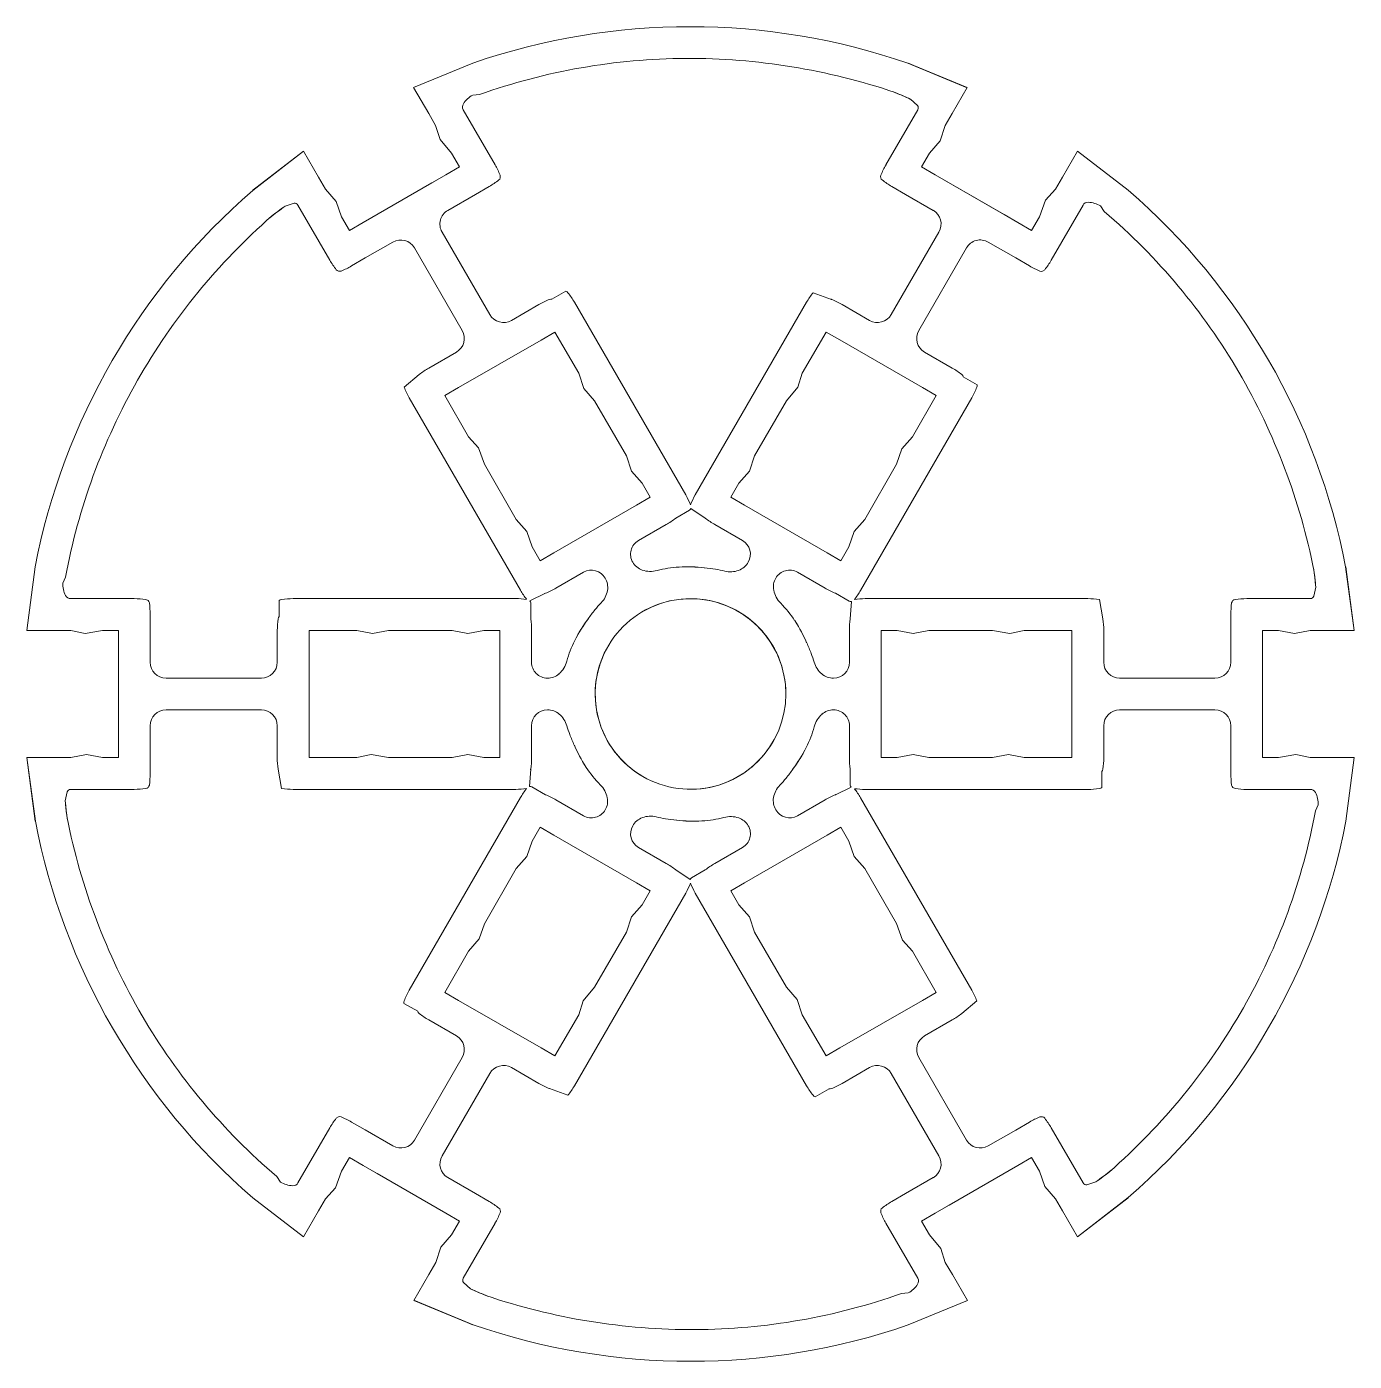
# Model space of a CAD drawing. Header units: millimetres. Extents: x 111 to 659, y 345 to 953.
# Drawn here: x 111.22 to 152.86, y 589.03 to 630.9 of the extents above; entities that cross this region are included whole.
import ezdxf

# ---------------------------------------------------------------- set-up
doc = ezdxf.new("R2010")
doc.units = ezdxf.units.MM
doc.header["$MEASUREMENT"] = 0
doc.layers.get('0').update_dxf_attribs({"linetype": 'CONTINUOUS', "lineweight": 0})

msp = doc.modelspace()

# ---------------------------------------------------------------- linework, layer by layer
for p, q in [((125.217, 629.76), (123.36, 628.991)), ((138.87, 629.759), (138.86, 629.753)), ((138.86, 629.753), (138.947, 629.725)), ((140.72, 628.986), (138.86, 629.753)), ((140.723, 628.992), (138.867, 629.76)), ((138.947, 629.725), (138.87, 629.759)), ((123.36, 628.991), (123.831, 628.176)), ((140.253, 628.177), (140.723, 628.992)), ((125.211, 628.756), (125.42, 628.772)), ((138.384, 628.863), (138.384, 628.863)), ((138.456, 628.838), (138.456, 628.838)), ((139.159, 628.43), (138.943, 628.625)), ((123.831, 628.176), (124.05, 627.796)), ((125.912, 626.568), (124.915, 628.296)), ((139.17, 628.295), (138.173, 626.568)), ((140.033, 627.797), (140.253, 628.177)), ((124.05, 627.796), (124.19, 627.357)), ((139.871, 627.316), (140.033, 627.797)), ((124.19, 627.357), (124.548, 626.934)), ((139.536, 626.934), (139.871, 627.316)), ((119.906, 626.997), (118.312, 625.773)), ((119.909, 626.991), (118.315, 625.764)), ((120.376, 626.182), (119.906, 626.997)), ((124.548, 626.934), (124.798, 626.5)), ((139.285, 626.501), (139.536, 626.934)), ((144.178, 626.997), (143.707, 626.182)), ((145.772, 625.773), (144.178, 626.997)), ((124.365, 626.25), (124.798, 626.5)), ((139.285, 626.501), (139.718, 626.251)), ((120.596, 625.802), (120.376, 626.182)), ((124.365, 626.25), (121.777, 624.756)), ((123.932, 626), (121.777, 624.756)), ((124.365, 626.25), (123.932, 626)), ((126.071, 626.241), (126.076, 626.16)), ((142.307, 624.756), (139.718, 626.251)), ((141.874, 625.006), (139.718, 626.251)), ((143.707, 626.182), (143.488, 625.802)), ((118.315, 625.764), (118.382, 625.825)), ((118.382, 625.825), (118.315, 625.775)), ((118.315, 625.775), (118.315, 625.764)), ((120.931, 625.421), (120.596, 625.802)), ((124.432, 625.139), (125.297, 625.638)), ((125.73, 625.888), (125.297, 625.638)), ((138.356, 625.888), (138.789, 625.638)), ((138.789, 625.638), (139.652, 625.139)), ((143.488, 625.802), (143.178, 625.462)), ((119.61, 625.361), (119.333, 625.271)), ((119.732, 625.303), (120.729, 623.576)), ((121.093, 624.94), (120.931, 625.421)), ((143.178, 625.462), (142.99, 624.94)), ((143.355, 623.576), (144.353, 625.303)), ((144.899, 625.277), (145.018, 625.104)), ((118.847, 624.906), (118.847, 624.906)), ((118.905, 624.956), (118.905, 624.956)), ((121.344, 624.506), (121.093, 624.94)), ((121.344, 624.506), (121.777, 624.756)), ((142.307, 624.756), (141.874, 625.006)), ((142.307, 624.756), (142.74, 624.506)), ((142.99, 624.94), (142.74, 624.506)), ((125.745, 621.869), (124.25, 624.459)), ((139.834, 624.459), (138.339, 621.869)), ((121.843, 623.644), (122.706, 624.143)), ((123.387, 623.961), (124.882, 621.371)), ((139.202, 621.371), (140.697, 623.961)), ((141.377, 624.143), (142.242, 623.644)), ((121.41, 623.394), (121.843, 623.644)), ((142.675, 623.394), (142.242, 623.644)), ((143.152, 623.275), (143.084, 623.23)), ((127.698, 622.35), (128.131, 622.6)), ((131.892, 616.21), (128.403, 622.254)), ((135.682, 622.254), (132.192, 616.21)), ((135.886, 622.555), (136.468, 622.345)), ((127.29, 622.186), (126.425, 621.687)), ((137.659, 621.687), (136.796, 622.186)), ((124.767, 619.577), (127.355, 621.071)), ((127.355, 621.071), (127.788, 621.321)), ((127.355, 621.071), (127.355, 621.071)), ((127.788, 621.321), (128.535, 620.028)), ((135.548, 620.028), (136.295, 621.322)), ((136.728, 621.072), (136.295, 621.322)), ((136.728, 621.072), (139.316, 619.577)), ((124.699, 620.691), (123.836, 620.192)), ((140.249, 620.192), (139.384, 620.691)), ((123.061, 619.589), (123.534, 619.988)), ((128.535, 620.028), (128.699, 619.547)), ((135.409, 619.588), (135.548, 620.028)), ((140.595, 619.92), (141.028, 619.67)), ((123.22, 619.262), (126.71, 613.218)), ((124.767, 619.577), (124.334, 619.327)), ((125.081, 618.033), (124.334, 619.327)), ((128.699, 619.547), (129.033, 619.165)), ((135.05, 619.166), (135.409, 619.588)), ((137.375, 613.217), (140.865, 619.261)), ((139.749, 619.327), (139.002, 618.034)), ((139.316, 619.577), (139.316, 619.577)), ((139.316, 619.577), (139.749, 619.327)), ((129.033, 619.165), (130.03, 617.438)), ((134.053, 617.438), (135.05, 619.166)), ((125.392, 617.693), (125.081, 618.033)), ((139.002, 618.034), (138.668, 617.652)), ((125.579, 617.171), (125.392, 617.693)), ((138.668, 617.652), (138.505, 617.171)), ((126.576, 615.443), (125.579, 617.171)), ((130.03, 617.438), (130.194, 616.957)), ((133.89, 616.957), (134.053, 617.438)), ((138.505, 617.171), (137.507, 615.444)), ((130.194, 616.957), (130.528, 616.575)), ((133.555, 616.576), (133.89, 616.957)), ((130.528, 616.575), (130.779, 616.142)), ((133.305, 616.142), (133.555, 616.576)), ((130.346, 615.892), (130.779, 616.142)), ((133.738, 615.892), (133.305, 616.142)), ((130.346, 615.892), (127.757, 614.397)), ((132.011, 615.734), (131.578, 615.484)), ((132.051, 615.786), (132.506, 615.483)), ((136.326, 614.398), (133.738, 615.892)), ((126.911, 615.062), (126.576, 615.443)), ((130.412, 614.781), (131.277, 615.28)), ((132.808, 615.279), (133.671, 614.781)), ((137.507, 615.444), (137.173, 615.062)), ((127.074, 614.581), (126.911, 615.062)), ((137.173, 615.062), (137.009, 614.582)), ((127.324, 614.147), (127.074, 614.581)), ((127.757, 614.397), (127.324, 614.147)), ((136.326, 614.398), (136.759, 614.148)), ((137.009, 614.582), (136.759, 614.148)), ((111.487, 613.952), (111.224, 611.96)), ((151.578, 613.922), (151.578, 613.922)), ((151.593, 613.847), (151.593, 613.847)), ((152.587, 613.955), (152.607, 613.866)), ((152.597, 613.949), (152.587, 613.955)), ((152.853, 611.96), (152.587, 613.955)), ((152.86, 611.96), (152.597, 613.953)), ((152.607, 613.866), (152.597, 613.949)), ((112.354, 613.445), (112.444, 613.634)), ((127.823, 613.286), (128.687, 613.784)), ((135.397, 613.784), (136.262, 613.285)), ((127.006, 612.884), (127.496, 613.127)), ((137.022, 612.876), (136.589, 613.126)), ((151.591, 613.034), (151.652, 613.319)), ((114.599, 612.958), (112.604, 612.958)), ((114.961, 612.932), (115.034, 612.896)), ((119.145, 612.396), (119.145, 612.896)), ((126.559, 612.958), (119.58, 612.958)), ((127.032, 612.823), (127.032, 612.323)), ((132.042, 612.956), (132.042, 612.956)), ((137.087, 612.868), (137.052, 612.322)), ((144.504, 612.957), (137.525, 612.957)), ((144.866, 612.932), (144.976, 612.322)), ((151.48, 612.957), (149.486, 612.957)), ((115.096, 612.46), (115.096, 611.96)), ((148.988, 612.459), (148.988, 611.959)), ((111.224, 611.96), (112.165, 611.96)), ((112.165, 611.96), (112.604, 611.96)), ((112.604, 611.96), (113.054, 611.861)), ((113.054, 611.861), (113.6, 611.96)), ((113.6, 611.96), (114.101, 611.96)), ((114.101, 611.46), (114.101, 611.96)), ((115.096, 610.962), (115.096, 611.96)), ((119.082, 611.96), (119.082, 610.962)), ((120.081, 611.96), (121.575, 611.96)), ((120.081, 611.46), (120.081, 611.96)), ((121.575, 611.96), (122.073, 611.861)), ((122.073, 611.861), (122.571, 611.96)), ((122.571, 611.96), (124.565, 611.96)), ((124.565, 611.96), (125.063, 611.861)), ((125.063, 611.861), (125.561, 611.96)), ((125.561, 611.96), (126.062, 611.96)), ((126.062, 611.46), (126.062, 611.96)), ((127.057, 610.962), (127.057, 611.96)), ((137.027, 611.959), (137.027, 610.962)), ((138.023, 611.96), (138.523, 611.96)), ((138.023, 611.46), (138.023, 611.96)), ((138.523, 611.96), (139.021, 611.861)), ((139.021, 611.861), (139.519, 611.96)), ((139.519, 611.96), (141.513, 611.96)), ((141.513, 611.96), (142.059, 611.861)), ((142.059, 611.861), (142.509, 611.96)), ((142.509, 611.96), (144.003, 611.96)), ((144.003, 611.46), (144.003, 611.96)), ((145.002, 610.962), (145.002, 611.959)), ((148.988, 611.959), (148.988, 610.962)), ((149.983, 611.96), (150.484, 611.96)), ((149.983, 611.96), (149.983, 611.46)), ((150.484, 611.96), (150.982, 611.861)), ((150.982, 611.861), (151.48, 611.96)), ((151.48, 611.96), (151.919, 611.96)), ((151.919, 611.96), (152.86, 611.96)), ((114.101, 611.46), (114.101, 608.471)), ((114.101, 611.46), (114.101, 610.96)), ((120.081, 608.471), (120.081, 611.46)), ((120.081, 611.46), (120.081, 611.46)), ((126.062, 611.46), (126.062, 608.471)), ((129.452, 611.461), (129.452, 611.461)), ((134.632, 611.461), (134.632, 611.461)), ((138.023, 608.472), (138.023, 611.46)), ((144.003, 611.46), (144.003, 608.472)), ((149.983, 608.472), (149.983, 611.46)), ((149.983, 608.972), (149.983, 611.46)), ((114.101, 610.96), (114.101, 608.471)), ((118.585, 610.464), (115.594, 610.464)), ((148.49, 610.464), (145.499, 610.464)), ((115.594, 609.467), (118.585, 609.467)), ((145.499, 609.467), (148.49, 609.467)), ((115.096, 607.972), (115.096, 608.969)), ((119.082, 608.969), (119.082, 607.972)), ((127.057, 607.972), (127.057, 608.969)), ((137.027, 608.97), (137.027, 607.971)), ((145.002, 607.971), (145.002, 608.97)), ((148.988, 608.97), (148.988, 607.971)), ((149.983, 608.472), (149.983, 608.972)), ((114.101, 607.971), (114.101, 608.471)), ((120.081, 608.471), (120.081, 607.971)), ((126.062, 608.471), (126.062, 607.971)), ((129.452, 608.47), (129.452, 608.47)), ((134.632, 608.47), (134.632, 608.47)), ((138.023, 608.472), (138.023, 607.972)), ((144.003, 608.472), (144.003, 608.472)), ((144.003, 608.472), (144.003, 607.972)), ((149.983, 608.472), (149.983, 607.972)), ((111.224, 607.971), (111.487, 605.979)), ((112.165, 607.971), (111.224, 607.971)), ((111.231, 607.971), (111.497, 605.976)), ((112.604, 607.971), (112.165, 607.971)), ((113.102, 608.07), (112.604, 607.971)), ((113.6, 607.971), (113.102, 608.07)), ((114.101, 607.971), (113.6, 607.971)), ((115.096, 607.472), (115.096, 607.972)), ((121.575, 607.971), (120.081, 607.971)), ((122.025, 608.07), (121.575, 607.971)), ((122.571, 607.971), (122.025, 608.07)), ((124.565, 607.971), (122.571, 607.971)), ((125.063, 608.07), (124.565, 607.971)), ((125.561, 607.971), (125.063, 608.07)), ((126.062, 607.971), (125.561, 607.971)), ((138.523, 607.972), (138.023, 607.972)), ((139.021, 608.07), (138.523, 607.972)), ((139.519, 607.972), (139.021, 608.07)), ((141.513, 607.972), (139.519, 607.972)), ((142.011, 608.07), (141.513, 607.972)), ((142.509, 607.972), (142.011, 608.07)), ((144.003, 607.972), (142.509, 607.972)), ((148.988, 607.471), (148.988, 607.971)), ((150.484, 607.972), (149.983, 607.972)), ((151.03, 608.07), (150.484, 607.972)), ((151.48, 607.972), (151.03, 608.07)), ((151.919, 607.972), (151.48, 607.972)), ((152.86, 607.972), (151.919, 607.972)), ((152.597, 605.979), (152.86, 607.972)), ((119.218, 607), (119.108, 607.609)), ((126.997, 607.063), (127.032, 607.609)), ((137.052, 607.108), (137.052, 607.608)), ((144.939, 607.535), (144.939, 607.035)), ((112.493, 606.897), (112.433, 606.612)), ((112.604, 606.974), (114.599, 606.974)), ((119.58, 606.974), (126.559, 606.974)), ((126.709, 606.714), (123.22, 600.67)), ((127.062, 607.055), (127.495, 606.805)), ((132.042, 606.975), (132.042, 606.975)), ((137.078, 607.048), (136.588, 606.805)), ((140.864, 600.669), (137.374, 606.713)), ((137.525, 606.973), (144.504, 606.973)), ((149.123, 606.999), (149.05, 607.035)), ((149.486, 606.973), (151.48, 606.973)), ((128.687, 606.147), (127.822, 606.646)), ((136.261, 606.645), (135.397, 606.147)), ((151.73, 606.486), (151.64, 606.297)), ((111.497, 605.976), (111.477, 606.066)), ((111.477, 606.066), (111.487, 605.982)), ((111.487, 605.982), (111.497, 605.976)), ((112.491, 606.084), (112.491, 606.084)), ((112.506, 606.009), (112.506, 606.009)), ((127.075, 605.35), (127.325, 605.783)), ((127.758, 605.533), (127.325, 605.783)), ((127.758, 605.533), (130.346, 604.039)), ((133.738, 604.039), (136.327, 605.534)), ((136.327, 605.534), (136.76, 605.784)), ((136.76, 605.784), (137.01, 605.35)), ((126.911, 604.869), (127.075, 605.35)), ((131.276, 604.652), (130.413, 605.15)), ((133.672, 605.151), (132.807, 604.651)), ((137.01, 605.35), (137.173, 604.869)), ((126.577, 604.487), (126.911, 604.869)), ((137.173, 604.869), (137.508, 604.488)), ((125.579, 602.76), (126.577, 604.487)), ((132.033, 604.145), (131.578, 604.448)), ((132.073, 604.198), (132.506, 604.448)), ((137.508, 604.488), (138.505, 602.761)), ((130.346, 604.039), (130.779, 603.789)), ((130.779, 603.789), (130.529, 603.355)), ((133.738, 604.039), (133.305, 603.789)), ((133.556, 603.356), (133.305, 603.789)), ((128.402, 597.678), (131.892, 603.722)), ((130.529, 603.355), (130.194, 602.974)), ((132.192, 603.721), (135.681, 597.677)), ((133.89, 602.974), (133.556, 603.356)), ((130.194, 602.974), (130.031, 602.493)), ((134.054, 602.493), (133.89, 602.974)), ((125.416, 602.28), (125.579, 602.76)), ((138.505, 602.761), (138.692, 602.238)), ((125.082, 601.898), (125.416, 602.28)), ((130.031, 602.493), (129.034, 600.766)), ((135.051, 600.766), (134.054, 602.493)), ((138.692, 602.238), (139.003, 601.898)), ((124.335, 600.604), (125.082, 601.898)), ((139.003, 601.898), (139.75, 600.605)), ((124.768, 600.354), (124.335, 600.604)), ((129.034, 600.766), (128.675, 600.343)), ((135.385, 600.384), (135.051, 600.766)), ((139.317, 600.355), (139.75, 600.605)), ((123.489, 600.011), (123.056, 600.261)), ((127.356, 598.86), (124.768, 600.354)), ((124.768, 600.354), (124.768, 600.354)), ((128.675, 600.343), (128.536, 599.903)), ((135.549, 599.904), (135.385, 600.384)), ((139.317, 600.355), (136.729, 598.86)), ((141.023, 600.342), (140.55, 599.943)), ((123.835, 599.74), (124.7, 599.24)), ((128.536, 599.903), (127.789, 598.61)), ((136.296, 598.61), (135.549, 599.904)), ((139.385, 599.241), (140.248, 599.739)), ((127.356, 598.86), (127.789, 598.61)), ((136.729, 598.86), (136.296, 598.61)), ((136.729, 598.86), (136.729, 598.86)), ((124.882, 598.56), (123.387, 595.971)), ((140.697, 595.971), (139.202, 598.56)), ((124.25, 595.472), (125.745, 598.062)), ((126.425, 598.244), (127.289, 597.746)), ((136.794, 597.745), (137.659, 598.244)), ((138.339, 598.062), (139.834, 595.472)), ((128.198, 597.376), (127.616, 597.586)), ((136.386, 597.581), (135.953, 597.331)), ((120.932, 596.657), (121, 596.702)), ((120.729, 596.355), (119.731, 594.628)), ((121.409, 596.538), (121.842, 596.288)), ((122.707, 595.788), (121.842, 596.288)), ((142.241, 596.287), (141.378, 595.789)), ((142.674, 596.537), (142.241, 596.287)), ((144.352, 594.628), (143.355, 596.355)), ((121.094, 594.991), (121.344, 595.425)), ((121.778, 595.175), (121.344, 595.425)), ((142.74, 595.425), (142.307, 595.175)), ((142.74, 595.425), (142.991, 594.992)), ((120.907, 594.469), (121.094, 594.991)), ((121.778, 595.175), (124.366, 593.681)), ((121.778, 595.175), (122.211, 594.925)), ((139.719, 593.681), (142.307, 595.175)), ((140.152, 593.931), (142.307, 595.175)), ((142.991, 594.992), (143.153, 594.511)), ((145.179, 594.975), (145.179, 594.975)), ((145.237, 595.025), (145.237, 595.025)), ((119.185, 594.655), (119.066, 594.827)), ((122.211, 594.925), (124.366, 593.681)), ((125.295, 594.294), (124.432, 594.792)), ((139.652, 594.792), (138.787, 594.293)), ((144.474, 594.57), (144.751, 594.66)), ((118.312, 594.158), (119.906, 592.934)), ((120.596, 594.129), (120.907, 594.469)), ((125.729, 594.044), (125.295, 594.294)), ((138.354, 594.043), (138.787, 594.293)), ((143.153, 594.511), (143.489, 594.129)), ((144.175, 592.94), (145.77, 594.167)), ((144.178, 592.934), (145.772, 594.158)), ((145.77, 594.167), (145.702, 594.106)), ((145.702, 594.106), (145.77, 594.156)), ((145.77, 594.156), (145.77, 594.167)), ((119.906, 592.934), (120.377, 593.749)), ((120.377, 593.749), (120.596, 594.129)), ((138.013, 593.69), (138.008, 593.771)), ((139.719, 593.681), (140.152, 593.931)), ((143.489, 594.129), (143.708, 593.749)), ((143.708, 593.749), (144.178, 592.934)), ((124.799, 593.431), (124.366, 593.681)), ((124.799, 593.431), (124.549, 592.997)), ((124.914, 591.636), (125.911, 593.363)), ((138.172, 593.363), (139.169, 591.636)), ((139.719, 593.681), (139.286, 593.431)), ((139.536, 592.997), (139.286, 593.431)), ((124.549, 592.997), (124.213, 592.615)), ((139.894, 592.574), (139.536, 592.997)), ((124.213, 592.615), (124.051, 592.134)), ((140.034, 592.135), (139.894, 592.574)), ((124.051, 592.134), (123.831, 591.754)), ((140.254, 591.755), (140.034, 592.135)), ((123.831, 591.754), (123.361, 590.94)), ((140.724, 590.94), (140.254, 591.755)), ((124.925, 591.501), (125.141, 591.307)), ((123.361, 590.94), (125.217, 590.171)), ((123.364, 590.945), (125.224, 590.178)), ((125.628, 591.093), (125.628, 591.093)), ((125.701, 591.068), (125.701, 591.068)), ((138.873, 591.175), (138.664, 591.159)), ((138.867, 590.172), (140.724, 590.94)), ((125.224, 590.178), (125.137, 590.206)), ((125.137, 590.206), (125.214, 590.173)), ((125.214, 590.173), (125.224, 590.178))]:
    msp.add_line(p, q)
for centre, radius, start, end in [((132.029, 609.996), 20.905, 70.9271, 109.0175), ((131.995, 610.255), 19.65, 90.2873, 109.5498), ((131.997, 609.832), 20.073, 71.2308, 90.2874), ((125.07, 628.385), 0.18, 147.2236, 210), ((125.609, 628.039), 0.82, 119.0065, 147.2236), ((134.373, 618.68), 10.944, 65.3206, 68.5029), ((135.439, 621.25), 8.165, 64.6382, 68.313), ((139.067, 628.355), 0.119, 330, 39.2883), ((123.691, 625.286), 2.565, 21.8699, 29.9999), ((140.392, 625.287), 2.562, 150, 158.1392), ((124.447, 628.11), 2.565, 300.0001, 308.1302), ((125.951, 626.193), 0.129, 308.1295, 344.9995), ((138.133, 626.193), 0.129, 158.1398, 195.033), ((138.134, 626.193), 0.129, 195.0319, 231.8785), ((139.641, 628.114), 2.571, 231.879, 240.0001), ((132.009, 609.969), 20.905, 130.9271, 169.0175), ((132.062, 609.992), 20.905, 10.9271, 49.0175), ((125.661, 616.341), 10.944, 125.3206, 128.5029), ((123.967, 618.55), 8.165, 124.6382, 128.313), ((119.629, 625.244), 0.119, 30, 99.2883), ((124.681, 624.708), 0.498, 120, 210), ((139.403, 624.708), 0.498, 330.0324, 60.0323), ((144.508, 625.213), 0.18, 87.2236, 150), ((144.477, 624.574), 0.82, 59.0065, 87.2236), ((132.135, 609.86), 20.073, 131.2308, 150.2874), ((132.269, 610.151), 19.65, 30.2873, 49.5498), ((122.955, 623.711), 0.498, 30.0324, 120.0323), ((141.129, 623.712), 0.498, 60, 150), ((122.948, 624.857), 2.562, 210, 218.1392), ((141.134, 624.858), 2.565, 321.8699, 329.9999), ((121.034, 623.355), 0.129, 218.1398, 255.033), ((121.034, 623.355), 0.129, 255.0319, 291.8785), ((120.125, 625.621), 2.571, 291.879, 300.0001), ((143.958, 625.615), 2.565, 240.0001, 248.1302), ((143.05, 623.354), 0.129, 248.1295, 284.9995), ((128.572, 619.965), 2.565, 111.8699, 119.9999), ((127.665, 622.226), 0.129, 74.9999, 111.8698), ((128.098, 622.476), 0.129, 38.1302, 75.0001), ((126.182, 620.972), 2.565, 30, 38.1301), ((137.901, 620.973), 2.562, 141.8608, 150), ((136.42, 622.225), 0.129, 68.1212, 78.1124), ((135.51, 619.959), 2.571, 59.9999, 68.121), ((126.176, 622.118), 0.498, 210, 300), ((137.908, 622.119), 0.498, 239.9677, 329.9676), ((124.45, 621.122), 0.498, 299.9677, 29.9676), ((139.633, 621.122), 0.498, 150, 240), ((125.121, 617.966), 2.571, 119.9999, 128.121), ((138.967, 617.97), 2.565, 51.8699, 59.9999), ((131.768, 610.07), 19.65, 150.2873, 169.5498), ((123.614, 619.887), 0.129, 128.1212, 138.3148), ((140.471, 619.886), 0.129, 14.9999, 51.8698), ((131.904, 609.938), 20.073, 11.2308, 30.2874), ((125.439, 620.543), 2.562, 201.8608, 210), ((138.643, 620.544), 2.565, 330, 338.1301), ((140.904, 619.636), 0.129, 338.1302, 15.0001), ((129.671, 614.927), 2.565, 22.402, 29.9999), ((134.411, 614.929), 2.562, 150, 157.5963), ((131.932, 615.835), 0.129, 308.1295, 337.7147), ((132.586, 615.585), 0.129, 223.4593, 231.8793), ((129.995, 617.501), 2.565, 300.0001, 308.1302), ((134.094, 617.506), 2.571, 231.8789, 240), ((130.661, 614.349), 0.498, 119.9999, 210), ((133.422, 614.349), 0.498, 330.0324, 60.0323), ((128.936, 613.353), 0.498, 30.0324, 120.0323), ((130.709, 614.377), 0.553, 209.9999, 251.0353), ((130.786, 614.601), 0.79, 251.0353, 285.1243), ((131.869, 610.532), 3.421, 93.1922, 104.859), ((131.928, 609.475), 4.48, 83.0012, 93.1922), ((131.971, 609.46), 4.496, 83.5371, 93.4184), ((131.905, 608.182), 5.774, 80.7794, 84.3218), ((132.205, 610.024), 3.907, 76.473, 80.7796), ((133.303, 614.507), 0.708, 254.9202, 290.6354), ((133.345, 614.394), 0.587, 290.6355, 330), ((135.148, 613.353), 0.498, 59.9999, 150), ((140.754, 612.304), 10.944, 5.3206, 8.5029), ((143.513, 612.666), 8.165, 4.6382, 8.313), ((113.173, 613.431), 0.82, 179.0065, 207.2236), ((128.859, 613.309), 0.587, 350.6355, 30), ((135.195, 613.326), 0.553, 149.9999, 191.0353), ((112.604, 613.138), 0.18, 207.2236, 270), ((128.929, 614.499), 2.562, 210, 217.5963), ((127.448, 613.246), 0.129, 275.7787, 291.8793), ((126.538, 615.512), 2.571, 291.8789, 300), ((128.739, 613.328), 0.708, 314.9202, 350.6354), ((135.428, 613.371), 0.79, 191.0353, 225.1243), ((137.544, 615.507), 2.565, 240.0001, 248.1302), ((135.154, 614.5), 2.565, 322.402, 329.9999), ((151.48, 613.077), 0.119, 270, 339.2883), ((114.599, 610.393), 2.565, 81.8699, 89.9999), ((114.943, 612.805), 0.129, 8.1295, 44.9995), ((112.531, 612.46), 2.565, 0.0001, 8.1302), ((119.236, 612.805), 0.129, 98.1302, 135.0001), ((119.58, 610.393), 2.565, 90, 98.1301), ((126.559, 610.393), 2.565, 82.402, 89.9999), ((126.904, 612.805), 0.129, 8.1295, 37.7147), ((133.519, 608.955), 5.774, 140.7794, 144.3218), ((132.072, 610.136), 3.907, 136.473, 140.7796), ((132.042, 609.966), 2.99, 90.0027, 180.0027), ((132.042, 609.966), 2.99, 30, 120), ((132.042, 609.966), 2.99, 30.0027, 120.0027), ((132.042, 609.966), 2.99, 359.9973, 89.9973), ((132.042, 609.966), 2.99, 359.9999, 90), ((132.446, 610.398), 3.421, 33.1922, 44.859), ((137.07, 612.996), 0.129, 248.1295, 277.7147), ((137.525, 610.395), 2.562, 90, 97.5963), ((144.504, 610.395), 2.562, 81.8608, 90), ((151.558, 612.459), 2.571, 171.879, 180.0001), ((149.141, 612.804), 0.129, 135.0319, 171.8785), ((149.141, 612.804), 0.129, 98.1398, 135.033), ((149.486, 610.395), 2.562, 90, 98.1392), ((121.648, 611.96), 2.565, 171.8699, 179.9999), ((119.236, 612.305), 0.129, 134.9999, 171.8698), ((124.492, 611.96), 2.565, 0.0001, 8.1302), ((132.41, 609.622), 4.48, 143.0012, 153.1922), ((132.444, 609.651), 4.496, 143.5371, 153.4184), ((131.56, 609.819), 4.48, 23.0012, 33.1922), ((131.568, 609.775), 4.496, 23.5371, 33.4184), ((139.598, 611.959), 2.571, 171.8789, 180), ((137.18, 612.304), 0.129, 164.8202, 171.8793), ((144.848, 612.304), 0.129, 8.1212, 17.4324), ((142.431, 611.959), 2.571, 359.9999, 8.121), ((131.465, 610.099), 3.421, 153.1922, 164.859), ((132.042, 609.966), 2.99, 150.0027, 240.0027), ((132.042, 609.966), 2.99, 150, 240), ((130.429, 609.192), 5.774, 20.7794, 24.3218), ((115.594, 610.962), 0.498, 180, 270), ((118.585, 610.962), 0.498, 270, 0), ((127.555, 610.962), 0.498, 179.9999, 270), ((127.399, 611.195), 0.79, 311.0353, 345.1243), ((132.174, 609.854), 3.907, 16.473, 20.7796), ((136.606, 611.145), 0.708, 194.9202, 230.6354), ((136.529, 610.962), 0.498, 270.0324, 0.0323), ((145.5, 610.962), 0.498, 179.9677, 269.9676), ((148.489, 610.962), 0.498, 270.0324, 0.0323), ((127.555, 611.016), 0.553, 269.9999, 311.0353), ((136.529, 611.051), 0.587, 230.6355, 270), ((132.042, 609.966), 2.99, 270, 0), ((115.595, 608.969), 0.498, 90.0324, 180.0323), ((118.584, 608.969), 0.498, 359.9677, 89.9676), ((127.556, 608.969), 0.498, 90.0324, 180.0323), ((127.555, 608.88), 0.587, 50.6355, 90), ((127.478, 608.787), 0.708, 14.9202, 50.6354), ((136.685, 608.736), 0.79, 131.0353, 165.1243), ((136.529, 608.915), 0.553, 89.9999, 131.0353), ((136.529, 608.97), 0.498, 359.9999, 90), ((145.499, 608.97), 0.498, 90, 180), ((148.49, 608.97), 0.498, 360, 90), ((131.91, 610.077), 3.907, 196.473, 200.7796), ((132.619, 609.832), 3.421, 333.1922, 344.859), ((133.655, 610.739), 5.774, 200.7794, 204.3218), ((132.042, 609.966), 2.99, 239.9999, 330), ((121.653, 607.972), 2.571, 179.9999, 188.121), ((124.487, 607.972), 2.571, 351.8789, 0), ((132.516, 610.157), 4.496, 203.5371, 213.4184), ((132.524, 610.113), 4.48, 203.0012, 213.1922), ((131.674, 610.31), 4.48, 323.0012, 333.1922), ((131.64, 610.28), 4.496, 323.5371, 333.4184), ((139.592, 607.971), 2.565, 180.0001, 188.1302), ((142.437, 607.971), 2.565, 351.8699, 359.9999), ((126.904, 607.627), 0.129, 339.8612, 351.8793), ((131.638, 609.533), 3.421, 213.1922, 224.859), ((130.566, 610.976), 5.774, 320.7794, 324.3218), ((144.848, 607.626), 0.129, 314.9999, 351.8698), ((112.526, 607.472), 2.571, 351.879, 0.0001), ((128.656, 606.56), 0.79, 11.0353, 45.1243), ((132.012, 609.796), 3.907, 316.473, 320.7796), ((151.553, 607.471), 2.565, 180.0001, 188.1302), ((112.604, 606.855), 0.119, 90, 159.2883), ((114.599, 609.536), 2.562, 270, 278.1392), ((114.943, 607.127), 0.129, 278.1398, 315.033), ((114.943, 607.127), 0.129, 315.0319, 351.8785), ((119.58, 609.536), 2.562, 261.8608, 270), ((126.559, 609.536), 2.562, 270, 277.5963), ((128.93, 605.431), 2.565, 142.402, 149.9999), ((127.014, 606.936), 0.129, 68.1295, 97.7147), ((126.54, 604.425), 2.565, 60.0001, 68.1302), ((128.889, 606.605), 0.553, 329.9999, 11.0353), ((135.225, 606.623), 0.587, 170.6355, 210), ((135.345, 606.603), 0.708, 134.9202, 170.6354), ((137.546, 604.419), 2.571, 111.8789, 120), ((136.636, 606.685), 0.129, 101.9896, 111.8793), ((137.18, 607.126), 0.129, 188.1295, 217.7147), ((137.525, 609.538), 2.565, 262.402, 269.9999), ((135.155, 605.432), 2.562, 30, 37.5963), ((144.504, 609.538), 2.565, 270, 278.1301), ((144.848, 607.126), 0.129, 278.1302, 315.0001), ((149.141, 607.126), 0.129, 188.1295, 224.9995), ((149.486, 609.538), 2.565, 261.8699, 269.9999), ((151.48, 606.793), 0.18, 27.2236, 90), ((150.911, 606.501), 0.82, 359.0065, 27.2236), ((120.571, 607.265), 8.165, 184.6079, 188.313), ((123.33, 607.627), 10.944, 185.3206, 188.5029), ((128.936, 606.578), 0.498, 239.9999, 330), ((135.148, 606.578), 0.498, 210.0324, 300.0323), ((132.316, 609.861), 19.65, 330.2873, 349.5498), ((132.022, 609.939), 20.905, 190.9271, 229.0175), ((132.18, 609.994), 20.073, 191.2308, 210.2874), ((130.739, 605.537), 0.587, 110.6355, 150), ((130.781, 605.424), 0.708, 74.9202, 110.6354), ((131.88, 609.907), 3.907, 256.473, 260.7796), ((132.179, 611.749), 5.774, 260.7794, 264.3218), ((132.113, 610.471), 4.496, 263.5371, 273.4184), ((132.156, 610.457), 4.48, 263.0012, 273.1922), ((132.215, 609.399), 3.421, 273.1922, 284.859), ((133.298, 605.33), 0.79, 71.0353, 105.1243), ((133.375, 605.555), 0.553, 29.9999, 71.0353), ((132.075, 609.962), 20.905, 310.9271, 349.0175), ((130.662, 605.582), 0.498, 150.0324, 240.0323), ((133.423, 605.582), 0.498, 299.9999, 30), ((129.991, 602.426), 2.571, 51.8789, 60), ((134.089, 602.43), 2.565, 120.0001, 128.1302), ((131.498, 604.347), 0.129, 43.3803, 51.8793), ((132.152, 604.096), 0.129, 128.1295, 157.7147), ((129.673, 605.003), 2.562, 330, 337.5963), ((134.413, 605.004), 2.565, 202.402, 209.9999), ((125.441, 599.387), 2.565, 150, 158.1301), ((138.645, 599.388), 2.562, 21.8608, 30), ((123.18, 600.295), 0.129, 158.1302, 195.0001), ((123.613, 600.045), 0.129, 194.9999, 231.8698), ((131.949, 610.071), 20.073, 311.2308, 330.2874), ((131.815, 609.78), 19.65, 210.2873, 229.5498), ((125.117, 601.961), 2.565, 231.8699, 239.9999), ((138.963, 601.965), 2.571, 299.9999, 308.121), ((140.47, 600.044), 0.129, 308.1212, 315.5058), ((124.451, 598.809), 0.498, 330, 60), ((139.634, 598.809), 0.498, 119.9677, 209.9676), ((126.176, 597.813), 0.498, 59.9677, 149.9676), ((137.908, 597.813), 0.498, 30, 120), ((128.574, 599.972), 2.571, 239.9999, 248.121), ((127.664, 597.706), 0.129, 248.1212, 251.3682), ((126.183, 598.959), 2.562, 321.8608, 330), ((137.903, 598.96), 2.565, 210, 218.1301), ((136.419, 597.706), 0.129, 254.9999, 291.8698), ((135.512, 599.966), 2.565, 291.8699, 299.9999), ((135.986, 597.456), 0.129, 218.1302, 255.0001), ((122.95, 595.073), 2.565, 141.8699, 149.9999), ((121.034, 596.577), 0.129, 68.1295, 104.9995), ((120.126, 594.316), 2.565, 60.0001, 68.1302), ((143.96, 594.311), 2.571, 111.879, 120.0001), ((143.05, 596.576), 0.129, 75.0319, 111.8785), ((143.05, 596.577), 0.129, 38.1398, 75.033), ((141.136, 595.074), 2.562, 30, 38.1392), ((122.956, 596.22), 0.498, 240, 330), ((141.129, 596.22), 0.498, 210.0324, 300.0323), ((124.681, 595.224), 0.498, 150.0324, 240.0323), ((139.403, 595.223), 0.498, 300, 30), ((138.423, 603.59), 10.944, 305.3206, 308.5029), ((140.117, 601.382), 8.165, 304.6382, 308.313), ((119.607, 595.357), 0.82, 239.0065, 267.2236), ((119.576, 594.718), 0.18, 267.2236, 330), ((144.455, 594.687), 0.119, 210, 279.2883), ((124.443, 591.817), 2.571, 51.879, 60.0001), ((125.95, 593.738), 0.129, 15.0319, 51.8785), ((125.951, 593.738), 0.129, 338.1398, 15.033), ((138.133, 593.738), 0.129, 128.1295, 164.9995), ((139.637, 591.822), 2.565, 120.0001, 128.1302), ((123.692, 594.644), 2.562, 330, 338.1392), ((140.393, 594.645), 2.565, 201.8699, 209.9999), ((125.017, 591.576), 0.119, 150, 219.2883), ((139.014, 591.546), 0.18, 327.2236, 30), ((129.711, 601.251), 10.944, 245.3206, 248.5029), ((128.645, 598.681), 8.165, 244.6382, 248.313), ((138.476, 591.892), 0.82, 299.0065, 327.2236), ((132.087, 610.099), 20.073, 251.2308, 270.2874), ((132.089, 609.676), 19.65, 270.2873, 289.5498), ((132.055, 609.935), 20.905, 250.9271, 289.0175)]:
    msp.add_arc(centre, radius, start, end)

doc.saveas('drawing.dxf')
